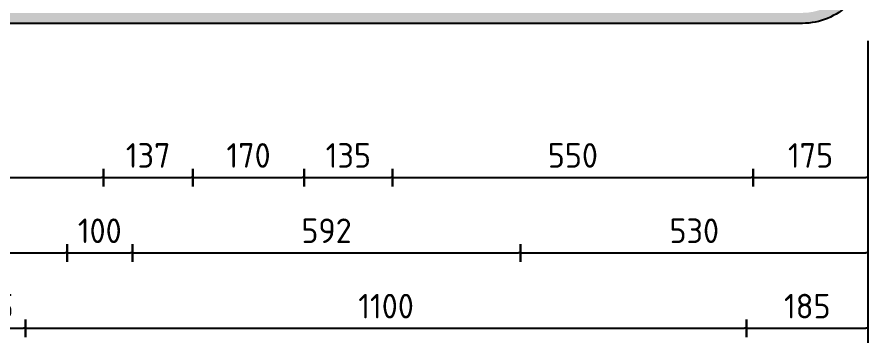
# Model space of a CAD drawing. Extents: x 0 to 420, y 0 to 297.
# Drawn here: x 188.6 to 275.1, y 136.6 to 169.7 of the extents above; entities that cross this region are included whole.
import ezdxf

# ---------------------------------------------------------------- set-up
doc = ezdxf.new("R2010")
doc.units = 0
doc.header["$PDMODE"] = 3
doc.layers.get('0').update_dxf_attribs({"linetype": 'CONTINUOUS'})
doc.layers.get('DEFPOINTS').update_dxf_attribs({"linetype": 'CONTINUOUS'})
doc.layers.add('L25', color=1, linetype='CONTINUOUS')
doc.layers.add('T25', color=1, linetype='CONTINUOUS')
doc.layers.add('YELLOW', color=7, linetype='CONTINUOUS', true_color=0xfcd900)
doc.styles.add('ISO', font='iso3098b.shx')
doc.dimstyles.new('SIGNSDIM', dxfattribs={"dimtxt": 2.5, "dimasz": 0.2, "dimexe": 1.5, "dimexo": 2, "dimgap": 1, "dimtad": 1, "dimdec": 4, "dimlfac": 15, "dimrnd": 1, "dimdsep": 46, "dimtxsty": 'ISO', "dimblk": 'SGNDIM', "dimcen": 2.5, "dimse2": 1, "dimadec": 0, "dimazin": 0, "dimtfac": 1, "dimtdec": 4, "dimtix": 1, "dimtmove": 0, "dimatfit": 3, "dimldrblk": 'SGNDIM', "dimfxl": 1, "dimtolj": 1, "dimtzin": 0, "dimarcsym": 0})

# ---------------------------------------------------------------- blocks, each defined once
blk = doc.blocks.new('SGNDIM')
for p, q in [((0, 4.5), (0, -4.5)), ((0, 0), (-1, 0))]:
    blk.add_line(p, q)
blk = doc.blocks.new('*D19')
at = {"layer": 'DEFPOINTS', "color": 0, "transparency": 16777216}
for p in [(262.757, 169.304), (275.1, 169.304), (275.1, 138.061)]:
    blk.add_point(p, dxfattribs=at)
at = {"layer": 'T25', "color": 0, "lineweight": -2, "transparency": 16777216}
for p, q in [((275.1, 167.304), (275.1, 136.561)), ((262.957, 138.061), (274.9, 138.061))]:
    blk.add_line(p, q, dxfattribs=at)
at = {"layer": 'T25', "color": 0, "lineweight": -2, "transparency": 16777216, "xscale": 0.2, "yscale": 0.2, "zscale": 0.2, "rotation": 180}
blk.add_blockref('SGNDIM', (262.757, 138.061), dxfattribs=at)
at = {"layer": 'T25', "color": 0, "lineweight": -2, "transparency": 16777216, "xscale": 0.2, "yscale": 0.2, "zscale": 0.2}
blk.add_blockref('SGNDIM', (275.1, 138.061), dxfattribs=at)
at = {"layer": 'T25', "color": 0, "transparency": 16777216, "insert": (268.929, 140.311), "char_height": 2.5, "attachment_point": 5, "style": 'ISO'}
blk.add_mtext('\\A1;185', dxfattribs=at)
blk = doc.blocks.new('*D20')
at = {"layer": 'DEFPOINTS', "color": 0, "transparency": 16777216}
for p in [(189.419, 166.431), (262.757, 166.431), (262.757, 138.061)]:
    blk.add_point(p, dxfattribs=at)
at = {"layer": 'T25', "color": 0, "lineweight": -2, "transparency": 16777216}
blk.add_line((189.619, 138.061), (262.557, 138.061), dxfattribs=at)
at = {"layer": 'T25', "color": 0, "lineweight": -2, "transparency": 16777216, "xscale": 0.2, "yscale": 0.2, "zscale": 0.2, "rotation": 180}
blk.add_blockref('SGNDIM', (189.419, 138.061), dxfattribs=at)
at = {"layer": 'T25', "color": 0, "lineweight": -2, "transparency": 16777216, "xscale": 0.2, "yscale": 0.2, "zscale": 0.2}
blk.add_blockref('SGNDIM', (262.757, 138.061), dxfattribs=at)
at = {"layer": 'T25', "color": 0, "transparency": 16777216, "insert": (226.088, 140.311), "char_height": 2.5, "attachment_point": 5, "style": 'ISO'}
blk.add_mtext('\\A1;1100', dxfattribs=at)
blk = doc.blocks.new('*D21')
at = {"layer": 'DEFPOINTS', "color": 0, "transparency": 16777216}
for p in [(182.417, 153.766), (189.419, 153.766), (189.419, 138.061)]:
    blk.add_point(p, dxfattribs=at)
at = {"layer": 'T25', "color": 0, "lineweight": -2, "transparency": 16777216}
blk.add_line((182.617, 138.061), (189.219, 138.061), dxfattribs=at)
at = {"layer": 'T25', "color": 0, "lineweight": -2, "transparency": 16777216, "xscale": 0.2, "yscale": 0.2, "zscale": 0.2, "rotation": 180}
blk.add_blockref('SGNDIM', (182.417, 138.061), dxfattribs=at)
at = {"layer": 'T25', "color": 0, "lineweight": -2, "transparency": 16777216, "xscale": 0.2, "yscale": 0.2, "zscale": 0.2}
blk.add_blockref('SGNDIM', (189.419, 138.061), dxfattribs=at)
at = {"layer": 'T25', "color": 0, "transparency": 16777216, "insert": (185.918, 140.311), "char_height": 2.5, "attachment_point": 5, "style": 'ISO'}
blk.add_mtext('\\A1;105', dxfattribs=at)
blk = doc.blocks.new('*D24')
at = {"layer": 'DEFPOINTS', "color": 0, "transparency": 16777216}
for p in [(239.763, 169.079), (275.1, 169.079), (275.1, 145.728)]:
    blk.add_point(p, dxfattribs=at)
at = {"layer": 'T25', "color": 0, "lineweight": -2, "transparency": 16777216}
for p, q in [((275.1, 167.079), (275.1, 144.228)), ((239.963, 145.728), (274.9, 145.728))]:
    blk.add_line(p, q, dxfattribs=at)
at = {"layer": 'T25', "color": 0, "lineweight": -2, "transparency": 16777216, "xscale": 0.2, "yscale": 0.2, "zscale": 0.2, "rotation": 180}
blk.add_blockref('SGNDIM', (239.763, 145.728), dxfattribs=at)
at = {"layer": 'T25', "color": 0, "lineweight": -2, "transparency": 16777216, "xscale": 0.2, "yscale": 0.2, "zscale": 0.2}
blk.add_blockref('SGNDIM', (275.1, 145.728), dxfattribs=at)
at = {"layer": 'T25', "color": 0, "transparency": 16777216, "insert": (257.432, 147.978), "char_height": 2.5, "attachment_point": 5, "style": 'ISO'}
blk.add_mtext('\\A1;530', dxfattribs=at)
blk = doc.blocks.new('*D25')
at = {"layer": 'DEFPOINTS', "color": 0, "transparency": 16777216}
for p in [(200.301, 169.079), (239.763, 169.079), (239.763, 145.728)]:
    blk.add_point(p, dxfattribs=at)
at = {"layer": 'T25', "color": 0, "lineweight": -2, "transparency": 16777216}
blk.add_line((200.501, 145.728), (239.563, 145.728), dxfattribs=at)
at = {"layer": 'T25', "color": 0, "lineweight": -2, "transparency": 16777216, "xscale": 0.2, "yscale": 0.2, "zscale": 0.2, "rotation": 180}
blk.add_blockref('SGNDIM', (200.301, 145.728), dxfattribs=at)
at = {"layer": 'T25', "color": 0, "lineweight": -2, "transparency": 16777216, "xscale": 0.2, "yscale": 0.2, "zscale": 0.2}
blk.add_blockref('SGNDIM', (239.763, 145.728), dxfattribs=at)
at = {"layer": 'T25', "color": 0, "transparency": 16777216, "insert": (220.032, 147.978), "char_height": 2.5, "attachment_point": 5, "style": 'ISO'}
blk.add_mtext('\\A1;592', dxfattribs=at)
blk = doc.blocks.new('*D26')
at = {"layer": 'DEFPOINTS', "color": 0, "transparency": 16777216}
for p in [(193.635, 169.079), (200.301, 169.079), (200.301, 145.728)]:
    blk.add_point(p, dxfattribs=at)
at = {"layer": 'T25', "color": 0, "lineweight": -2, "transparency": 16777216}
blk.add_line((193.835, 145.728), (200.101, 145.728), dxfattribs=at)
at = {"layer": 'T25', "color": 0, "lineweight": -2, "transparency": 16777216, "xscale": 0.2, "yscale": 0.2, "zscale": 0.2, "rotation": 180}
blk.add_blockref('SGNDIM', (193.635, 145.728), dxfattribs=at)
at = {"layer": 'T25', "color": 0, "lineweight": -2, "transparency": 16777216, "xscale": 0.2, "yscale": 0.2, "zscale": 0.2}
blk.add_blockref('SGNDIM', (200.301, 145.728), dxfattribs=at)
at = {"layer": 'T25', "color": 0, "transparency": 16777216, "insert": (196.968, 147.978), "char_height": 2.5, "attachment_point": 5, "style": 'ISO'}
blk.add_mtext('\\A1;100', dxfattribs=at)
blk = doc.blocks.new('*D27')
at = {"layer": 'DEFPOINTS', "color": 0, "transparency": 16777216}
for p in [(157.104, 169.079), (193.635, 169.079), (193.635, 145.728)]:
    blk.add_point(p, dxfattribs=at)
at = {"layer": 'T25', "color": 0, "lineweight": -2, "transparency": 16777216}
blk.add_line((157.304, 145.728), (193.435, 145.728), dxfattribs=at)
at = {"layer": 'T25', "color": 0, "lineweight": -2, "transparency": 16777216, "xscale": 0.2, "yscale": 0.2, "zscale": 0.2, "rotation": 180}
blk.add_blockref('SGNDIM', (157.104, 145.728), dxfattribs=at)
at = {"layer": 'T25', "color": 0, "lineweight": -2, "transparency": 16777216, "xscale": 0.2, "yscale": 0.2, "zscale": 0.2}
blk.add_blockref('SGNDIM', (193.635, 145.728), dxfattribs=at)
at = {"layer": 'T25', "color": 0, "transparency": 16777216, "insert": (175.369, 147.978), "char_height": 2.5, "attachment_point": 5, "style": 'ISO'}
blk.add_mtext('\\A1;548', dxfattribs=at)
blk = doc.blocks.new('*D29')
at = {"layer": 'DEFPOINTS', "color": 0, "transparency": 16777216}
for p in [(263.415, 169.079), (275.1, 169.079), (275.1, 153.394)]:
    blk.add_point(p, dxfattribs=at)
at = {"layer": 'T25', "color": 0, "lineweight": -2, "transparency": 16777216}
for p, q in [((275.1, 167.079), (275.1, 151.894)), ((263.615, 153.394), (274.9, 153.394))]:
    blk.add_line(p, q, dxfattribs=at)
at = {"layer": 'T25', "color": 0, "lineweight": -2, "transparency": 16777216, "xscale": 0.2, "yscale": 0.2, "zscale": 0.2, "rotation": 180}
blk.add_blockref('SGNDIM', (263.415, 153.394), dxfattribs=at)
at = {"layer": 'T25', "color": 0, "lineweight": -2, "transparency": 16777216, "xscale": 0.2, "yscale": 0.2, "zscale": 0.2}
blk.add_blockref('SGNDIM', (275.1, 153.394), dxfattribs=at)
at = {"layer": 'T25', "color": 0, "transparency": 16777216, "insert": (269.258, 155.644), "char_height": 2.5, "attachment_point": 5, "style": 'ISO'}
blk.add_mtext('\\A1;175', dxfattribs=at)
blk = doc.blocks.new('*D30')
at = {"layer": 'DEFPOINTS', "color": 0, "transparency": 16777216}
for p in [(226.755, 169.079), (263.415, 169.079), (263.415, 153.394)]:
    blk.add_point(p, dxfattribs=at)
at = {"layer": 'T25', "color": 0, "lineweight": -2, "transparency": 16777216}
blk.add_line((226.955, 153.394), (263.215, 153.394), dxfattribs=at)
at = {"layer": 'T25', "color": 0, "lineweight": -2, "transparency": 16777216, "xscale": 0.2, "yscale": 0.2, "zscale": 0.2, "rotation": 180}
blk.add_blockref('SGNDIM', (226.755, 153.394), dxfattribs=at)
at = {"layer": 'T25', "color": 0, "lineweight": -2, "transparency": 16777216, "xscale": 0.2, "yscale": 0.2, "zscale": 0.2}
blk.add_blockref('SGNDIM', (263.415, 153.394), dxfattribs=at)
at = {"layer": 'T25', "color": 0, "transparency": 16777216, "insert": (245.085, 155.644), "char_height": 2.5, "attachment_point": 5, "style": 'ISO'}
blk.add_mtext('\\A1;550', dxfattribs=at)
blk = doc.blocks.new('*D31')
at = {"layer": 'DEFPOINTS', "color": 0, "transparency": 16777216}
for p in [(217.752, 169.079), (226.755, 169.079), (226.755, 153.394)]:
    blk.add_point(p, dxfattribs=at)
at = {"layer": 'T25', "color": 0, "lineweight": -2, "transparency": 16777216}
blk.add_line((217.952, 153.394), (226.555, 153.394), dxfattribs=at)
at = {"layer": 'T25', "color": 0, "lineweight": -2, "transparency": 16777216, "xscale": 0.2, "yscale": 0.2, "zscale": 0.2, "rotation": 180}
blk.add_blockref('SGNDIM', (217.752, 153.394), dxfattribs=at)
at = {"layer": 'T25', "color": 0, "lineweight": -2, "transparency": 16777216, "xscale": 0.2, "yscale": 0.2, "zscale": 0.2}
blk.add_blockref('SGNDIM', (226.755, 153.394), dxfattribs=at)
at = {"layer": 'T25', "color": 0, "transparency": 16777216, "insert": (222.254, 155.644), "char_height": 2.5, "attachment_point": 5, "style": 'ISO'}
blk.add_mtext('\\A1;135', dxfattribs=at)
blk = doc.blocks.new('*D32')
at = {"layer": 'DEFPOINTS', "color": 0, "transparency": 16777216}
for p in [(206.45, 169.079), (217.752, 169.079), (217.752, 153.394)]:
    blk.add_point(p, dxfattribs=at)
at = {"layer": 'T25', "color": 0, "lineweight": -2, "transparency": 16777216}
blk.add_line((206.65, 153.394), (217.552, 153.394), dxfattribs=at)
at = {"layer": 'T25', "color": 0, "lineweight": -2, "transparency": 16777216, "xscale": 0.2, "yscale": 0.2, "zscale": 0.2, "rotation": 180}
blk.add_blockref('SGNDIM', (206.45, 153.394), dxfattribs=at)
at = {"layer": 'T25', "color": 0, "lineweight": -2, "transparency": 16777216, "xscale": 0.2, "yscale": 0.2, "zscale": 0.2}
blk.add_blockref('SGNDIM', (217.752, 153.394), dxfattribs=at)
at = {"layer": 'T25', "color": 0, "transparency": 16777216, "insert": (212.101, 155.644), "char_height": 2.5, "attachment_point": 5, "style": 'ISO'}
blk.add_mtext('\\A1;170', dxfattribs=at)
blk = doc.blocks.new('*D33')
at = {"layer": 'DEFPOINTS', "color": 0, "transparency": 16777216}
for p in [(197.334, 169.079), (206.45, 169.079), (206.45, 153.394)]:
    blk.add_point(p, dxfattribs=at)
at = {"layer": 'T25', "color": 0, "lineweight": -2, "transparency": 16777216}
blk.add_line((197.534, 153.394), (206.25, 153.394), dxfattribs=at)
at = {"layer": 'T25', "color": 0, "lineweight": -2, "transparency": 16777216, "xscale": 0.2, "yscale": 0.2, "zscale": 0.2, "rotation": 180}
blk.add_blockref('SGNDIM', (197.334, 153.394), dxfattribs=at)
at = {"layer": 'T25', "color": 0, "lineweight": -2, "transparency": 16777216, "xscale": 0.2, "yscale": 0.2, "zscale": 0.2}
blk.add_blockref('SGNDIM', (206.45, 153.394), dxfattribs=at)
at = {"layer": 'T25', "color": 0, "transparency": 16777216, "insert": (201.892, 155.644), "char_height": 2.5, "attachment_point": 5, "style": 'ISO'}
blk.add_mtext('\\A1;137', dxfattribs=at)
blk = doc.blocks.new('*D34')
at = {"layer": 'DEFPOINTS', "color": 0, "transparency": 16777216}
for p in [(133.452, 169.079), (197.334, 169.079), (197.334, 153.394)]:
    blk.add_point(p, dxfattribs=at)
at = {"layer": 'T25', "color": 0, "lineweight": -2, "transparency": 16777216}
blk.add_line((133.652, 153.394), (197.134, 153.394), dxfattribs=at)
at = {"layer": 'T25', "color": 0, "lineweight": -2, "transparency": 16777216, "xscale": 0.2, "yscale": 0.2, "zscale": 0.2, "rotation": 180}
blk.add_blockref('SGNDIM', (133.452, 153.394), dxfattribs=at)
at = {"layer": 'T25', "color": 0, "lineweight": -2, "transparency": 16777216, "xscale": 0.2, "yscale": 0.2, "zscale": 0.2}
blk.add_blockref('SGNDIM', (197.334, 153.394), dxfattribs=at)
at = {"layer": 'T25', "color": 0, "transparency": 16777216, "insert": (165.393, 155.644), "char_height": 2.5, "attachment_point": 5, "style": 'ISO'}
blk.add_mtext('\\A1;958', dxfattribs=at)

msp = doc.modelspace()

# ---------------------------------------------------------------- hatches: boundary and pattern name
at = {"layer": 'YELLOW'}
h = msp.add_hatch(color=256, dxfattribs=at)
edge = h.paths.add_edge_path()
edge.add_line((121.766914, 175.7455848), (121.766914, 222.4122515))
edge.add_arc((128.4335807, 222.4122515), 6.6666667, 90, 180, ccw=False)
edge.add_line((128.4335807, 229.0789182), (268.4335807, 229.0789182))
edge.add_arc((268.4335807, 222.4122515), 6.6666667, 0, 90, ccw=False)
edge.add_line((275.1002473, 222.4122515), (275.1002473, 175.7455848))
edge.add_arc((268.4335807, 175.7455848), 6.6666667, -90, 0, ccw=False)
edge.add_line((268.4335807, 169.0789182), (128.4335807, 169.0789182))
edge.add_arc((128.4335807, 175.7455848), 6.6666667, 180, 270, ccw=False)
edge = h.paths.add_edge_path(flags=16)
edge.add_line((122.8335807, 175.7455848), (122.8335807, 222.4122515))
edge.add_arc((128.4335807, 222.4122515), 5.6, 90, 180, ccw=False)
edge.add_line((128.4335807, 228.0122515), (268.4335807, 228.0122515))
edge.add_arc((268.4335807, 222.4122515), 5.6, 0, 90, ccw=False)
edge.add_line((274.0335807, 222.4122515), (274.0335807, 175.7455848))
edge.add_arc((268.4335807, 175.7455848), 5.6, -90, 0, ccw=False)
edge.add_line((268.4335807, 170.1455848), (128.4335807, 170.1455848))
edge.add_arc((128.4335807, 175.7455848), 5.6, 180, 270, ccw=False)

# ---------------------------------------------------------------- linework, layer by layer
at = {"layer": 'L25'}
msp.add_lwpolyline([(121.766914, 175.7455848), (121.766914, 222.4122515, -0.4142135624), (128.4335807, 229.0789182), (268.4335807, 229.0789182, -0.4142135624), (275.1002473, 222.4122515), (275.1002473, 175.7455848, -0.4142135624), (268.4335807, 169.0789182), (128.4335807, 169.0789182, -0.4142135624)], format="xyb", close=True, dxfattribs=at)

# ---------------------------------------------------------------- dimensions: what is measured, and where the dimension line sits
at = {"layer": 'T25'}
for base, p1, p2, override, picture, middle in [((197.3338837, 153.3944635), (133.4517625, 169.0789182), (197.3338837, 169.0789182), {"dimse1": 1}, '*D34', (165.3928231, 155.6444635)), ((193.6346791, 145.7277968), (157.1041488, 169.0789182), (193.6346791, 169.0789182), {"dimse1": 1}, '*D27', (175.369414, 147.9777968)), ((200.3014973, 145.7277968), (193.6346791, 169.0789182), (200.3014973, 169.0789182), {"dimse1": 1}, '*D26', (196.9680882, 147.9777968)), ((206.4502473, 153.3944635), (197.3338837, 169.0789182), (206.4502473, 169.0789182), {"dimse1": 1}, '*D33', (201.8920655, 155.6444635)), ((239.7630125, 145.7277968), (200.3014973, 169.0789182), (239.7630125, 169.0789182), {"dimse1": 1}, '*D25', (220.0322549, 147.9777968)), ((217.7523685, 153.3944635), (206.4502473, 169.0789182), (217.7523685, 169.0789182), {"dimse1": 1}, '*D32', (212.1013079, 155.6444635)), ((226.7550958, 153.3944635), (217.7523685, 169.0789182), (226.7550958, 169.0789182), {"dimse1": 1}, '*D31', (222.2537322, 155.6444635)), ((263.4153988, 153.3944635), (226.7550958, 169.0789182), (263.4153988, 169.0789182), {"dimse1": 1}, '*D30', (245.0852473, 155.6444635)), ((275.1002473, 145.7277968), (239.7630125, 169.0789182), (275.1002473, 169.0789182), {"dimse1": 1, "dimse2": 0}, '*D24', (257.4316299, 147.9777968)), ((275.1002473, 138.0611302), (262.7573547, 169.3035559), (275.1002473, 169.3035559), {"dimse1": 1, "dimse2": 0}, '*D19', (268.928801, 140.3111302)), ((275.1002473, 153.3944635), (263.4153988, 169.0789182), (275.1002473, 169.0789182), {"dimse1": 1, "dimse2": 0}, '*D29', (269.2578231, 155.6444635)), ((262.7573547, 138.0611302), (189.4186805, 166.4306072), (262.7573547, 166.4306072), {"dimse1": 1}, '*D20', (226.0880176, 140.3111302)), ((189.4186805, 138.0611302), (182.4170284, 153.7662519), (189.4186805, 153.7662519), {"dimse1": 1}, '*D21', (185.9178545, 140.3111302))]:
    dim = msp.add_linear_dim(base=base, p1=p1, p2=p2, dimstyle='SIGNSDIM', override=override, dxfattribs=at)
    dim.commit()
    dim.dimension.update_dxf_attribs({"geometry": picture, "text_midpoint": middle})

doc.saveas('drawing.dxf')
